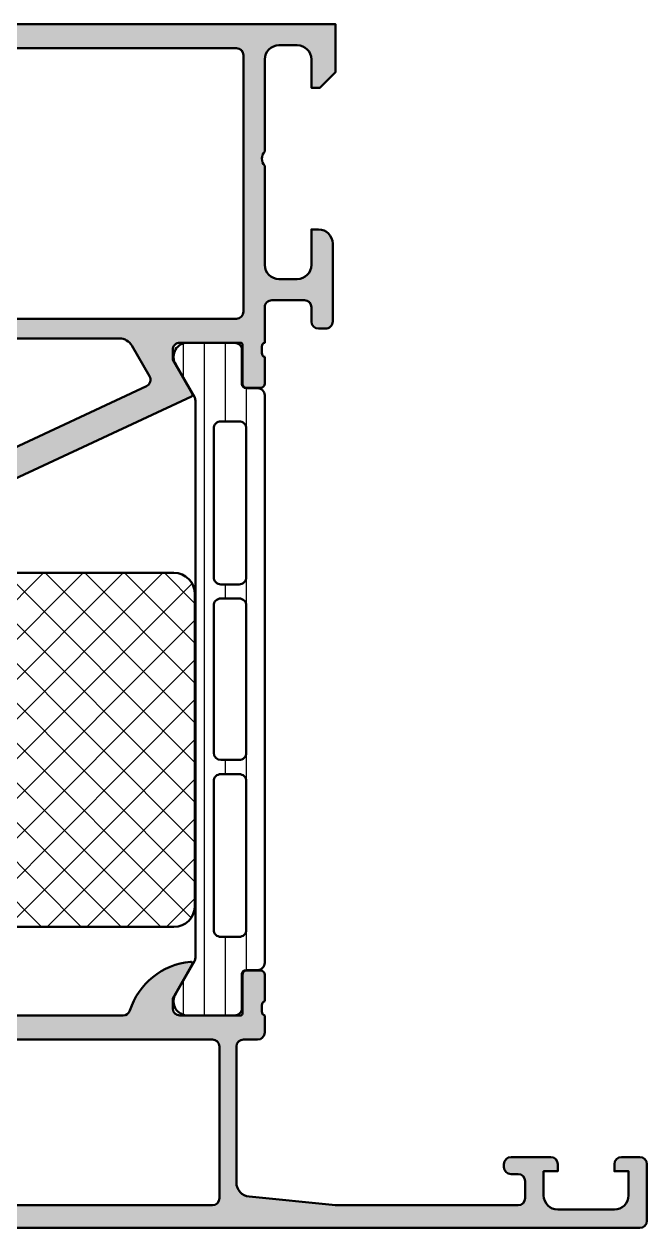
# Model space of a CAD drawing. Extents: x -30 to 58, y 0 to 85.
# Drawn here: x 14 to 58, y 0 to 85 of the extents above; entities that cross this region are included whole.
import ezdxf

# ---------------------------------------------------------------- set-up
doc = ezdxf.new("R2010")
doc.units = 0
for name, color, linetype, lineweight in [('0S-Alu contour', 7, 'Continuous', 50), ('0S-Alu hatch', 252, 'Continuous', 25), ('0S-Plastic contour', 254, 'Continuous', 50), ('0S-Plastic hatch', 253, 'Continuous', 25), ('0S-PT contour', 91, 'Continuous', 50), ('0S-PT hatch', 103, 'Continuous', 25)]:
    doc.layers.add(name, color=color, linetype=linetype, lineweight=lineweight)

# ---------------------------------------------------------------- blocks, each defined once
blk = doc.blocks.new('333190__8A8EC5C6_A1EA_4D0E_AF3F_76953D23DED9_')
at = {"layer": '0S-Alu hatch'}
h = blk.add_hatch(color=256, dxfattribs=at)
edge = h.paths.add_edge_path()
edge.add_arc((-27.49977268218879, 82.49999999999999), 1, 90, 180)
edge.add_line((-28.49977268218879, 82.49999999999999), (-28.49977268218879, 81.49999999999999))
edge.add_line((-28.49977268218879, 81.49999999999999), (-27.49977268218879, 81.49999999999999))
edge.add_line((-27.49977268218879, 81.49999999999999), (-27.49977268218879, 80.9999999999999))
edge.add_ellipse((-27.99977268218877, 80.99999999999997), major_axis=(-0.4999999999999716, 0), ratio=1, start_angle=89.99999999998369, end_angle=180, ccw=False)
edge.add_line((-27.99977268218891, 80.5), (-29.99977268218879, 80.49999999999999))
edge.add_line((-29.99977268218879, 80.49999999999999), (-29.9997726821889, 83.49999999999999))
edge.add_ellipse((-28.49977268218891, 83.49999999999997), major_axis=(-1.5, 0), ratio=1, start_angle=270, end_angle=360, ccw=False)
edge.add_line((-28.49977268218891, 84.99999999999999), (36, 85))
edge.add_line((36, 85), (36.00000000000012, 81.59999999999994))
edge.add_line((36.00000000000012, 81.59999999999994), (34.89999999999998, 80.49999999999997))
edge.add_line((34.89999999999998, 80.49999999999997), (34.30000000000007, 80.49999999999997))
edge.add_line((34.30000000000007, 80.49999999999997), (34.30000000000007, 82.49999999999999))
edge.add_arc((33.30000000000007, 82.49999999999999), 1, 0, 90)
edge.add_line((33.30000000000007, 83.49999999999997), (32.00000000000012, 83.49999999999997))
edge.add_arc((32.00000000000012, 82.49999999999999), 1, 90, 180)
edge.add_line((31.00000000000012, 82.49999999999999), (31.00000000000012, 75.99999999999997))
edge.add_arc((31.52500000000009, 75.49999999999997), 0.7249999999999835, 136.3971810272951, 223.6028189727048)
edge.add_line((31.00000000000012, 74.99999999999997), (31.00000000000012, 67.99999999999996))
edge.add_arc((32.00000000000012, 67.99999999999996), 1.000000000000003, 180, 269.9999999999935)
edge.add_line((32, 66.99999999999994), (33.30000000000018, 66.99999999999997))
edge.add_arc((33.30000000000013, 67.99999999999991), 0.999999999999943, 270.0000000000029, 360)
edge.add_line((34.30000000000008, 67.99999999999991), (34.30000000000007, 70.49999999999996))
edge.add_line((34.30000000000007, 70.49999999999996), (34.80000000000007, 70.49999999999999))
edge.add_ellipse((34.80000000000006, 69.49999999999997), major_axis=(-1.000000000000014, 0), ratio=1, start_angle=180, end_angle=269.9999999999996, ccw=False)
edge.add_line((35.80000000000008, 69.49999999999997), (35.80000000000007, 63.99999999999993))
edge.add_ellipse((35.30000000000003, 64.00000000000003), major_axis=(-0.5000000000000427, 0), ratio=1, start_angle=89.99999999999193, end_angle=180, ccw=False)
edge.add_line((35.29999999999996, 63.49999999999998), (34.79999999999995, 63.49999999999998))
edge.add_ellipse((34.80000000000001, 63.99999999999993), major_axis=(-0.4999999999999432, 0), ratio=1, start_angle=0, end_angle=89.99999999999352, ccw=False)
edge.add_line((34.30000000000007, 63.99999999999993), (34.30000000000007, 64.99999999999989))
edge.add_arc((33.80000000000006, 64.99999999999999), 0.5000000000000142, 0, 89.99999999998533)
edge.add_line((33.80000000000018, 65.5), (31.50000000000023, 65.50000000000001))
edge.add_arc((31.50000000000019, 64.99999999999991), 0.5000000000000853, 89.99999999999594, 180)
edge.add_line((31.00000000000011, 64.99999999999994), (31, 62.50000000000003))
edge.add_arc((31.0788364465431, 62.23247940800707), 0.2788950563272985, 106.419876419511, 181.1645893741326)
edge.add_line((30.79999900000018, 62.22681100000852), (30.79999899999996, 61.77321700000831))
edge.add_arc((31.07886709564312, 61.76755634053134), 0.2789255417371452, 178.837129927131, 253.5754054446787)
edge.add_line((31.00000000000012, 61.50001300000837), (31.00000000000023, 59.62000199999998))
edge.add_ellipse((30.70000000000014, 59.620002), major_axis=(-0.3000000000000824, 0), ratio=1, start_angle=90.00000000000267, end_angle=180, ccw=False)
edge.add_line((30.70000000000016, 59.32000199999992), (29.72002568095729, 59.32000199999993))
edge.add_ellipse((29.7200256809572, 59.62000199999991), major_axis=(-0.2999999999999758, 0), ratio=1, start_angle=0, end_angle=90.00000000001768, ccw=False)
edge.add_line((29.42002568095722, 59.62000199999991), (29.42002568095734, 62.37999999999981))
edge.add_arc((29.30002568095715, 62.37999999999972), 0.1200000000001893, 0, 90.00000000002036)
edge.add_line((29.30002568095711, 62.49999999999992), (25.00000000000011, 62.49999999999992))
edge.add_arc((25.0000000000001, 61.99999999999994), 0.4999999999999858, 89.99999999999837, 180)
edge.add_line((24.50000000000012, 61.99999999999994), (24.50000000000012, 61.29999999999992))
edge.add_line((24.50000000000012, 61.29999999999992), (25.87872033711131, 58.91177751240663))
edge.add_ellipse((25.76188021535174, 58.83811978464826), major_axis=(-0.138119784648387, 0), ratio=1, start_angle=114.97007633367551, end_angle=212.227933140417, ccw=False)
edge.add_line((25.82018677387658, 58.71291027964042), (12.59701948223164, 52.54684610648169))
edge.add_ellipse((12.38571035136122, 53.00000000000013), major_axis=(-0.500000000000127, 0), ratio=1, start_angle=90.00000000000159, end_angle=115.0000000000019, ccw=False)
edge.add_line((12.38571035136124, 52.5), (8.000227317810982, 52.50000000000003))
edge.add_arc((8.000227317811024, 52.00000000000055), 0.4999999999994813, 90.00000000000487, 162.2515836439304)
edge.add_ellipse((2.762004076637261, 53.67660886184828), major_axis=(-5.000000000000455, 0), ratio=1, start_angle=95.62257755079429, end_angle=162.2515836439307, ccw=False)
edge.add_ellipse((3.238347102459414, 48.83811978464827), major_axis=(-0.1381197846482587, 0), ratio=1, start_angle=-29.99999999996129, end_angle=95.62257755082169, ccw=False)
edge.add_line((3.118731860188739, 48.90717967697232), (4.500227317811209, 51.2999999999999))
edge.add_line((4.500227317811209, 51.2999999999999), (4.500227317811095, 51.99999999999995))
edge.add_arc((4.000227317811095, 52.00000000000001), 0.5, 0, 90)
edge.add_line((4.000227317811095, 52.50000000000001), (-0.2997983631462375, 52.49999999999999))
edge.add_arc((-0.2997983631462091, 52.38000000000006), 0.1199999999999193, 90.00000000001357, 180)
edge.add_line((-0.4197983631461284, 52.38000000000006), (-0.4197983631460147, 49.62000200000007))
edge.add_ellipse((-0.719798363146083, 49.62000200000016), major_axis=(-0.3000000000000683, 0), ratio=1, start_angle=89.99999999997817, end_angle=180, ccw=False)
edge.add_line((-0.7197983631461968, 49.32000200000008), (-1.699772682188836, 49.32000200000011))
edge.add_ellipse((-1.699772682188999, 49.62000200000013), major_axis=(-0.3000000000000184, 0), ratio=1, start_angle=0, end_angle=90.00000000003132, ccw=False)
edge.add_line((-1.999772682189018, 49.62000200000013), (-1.999772682188904, 51.50001300000856))
edge.add_arc((-2.078639777832101, 51.76755634053157), 0.2789255417372205, 286.4245945553567, 361.1628700728834)
edge.add_line((-1.799771682188862, 51.77321700000861), (-1.799771682188861, 52.22681100000862))
edge.add_arc((-2.078609128731891, 52.23247940800691), 0.2788950563274147, 358.8354106259203, 433.5801235805193)
edge.add_line((-1.999772682188907, 52.50000000000002), (-1.999772682188904, 57.49999999999992))
edge.add_ellipse((-1.499772682188705, 57.49999999999976), major_axis=(-0.500000000000199, 0), ratio=1, start_angle=269.99999999995765, end_angle=360, ccw=False)
edge.add_line((-1.499772682188336, 57.99999999999996), (-0.6997726821888364, 57.99999999999996))
edge.add_ellipse((-0.6997726821888933, 57.49999999999978), major_axis=(-0.5000000000001706, 0), ratio=1, start_angle=180, end_angle=269.9999999999935, ccw=False)
edge.add_line((-0.1997726821887227, 57.49999999999978), (-0.199772682188609, 55.49999999999996))
edge.add_arc((0.3002273178114407, 55.50000000000004), 0.5000000000000498, 180, 270.0000000000073)
edge.add_line((0.3002273178115044, 54.99999999999999), (1.300227317811163, 55))
edge.add_line((1.300227317811163, 55), (1.800227317811163, 54.50000000000001))
edge.add_line((1.800227317811163, 54.50000000000001), (6.300227317809913, 54.50000000000025))
edge.add_arc((6.300227317810097, 55.00000000000132), 0.5000000000010659, 269.9999999999789, 360)
edge.add_line((6.800227317811163, 55.00000000000132), (6.800227317811277, 57.29999999999965))
edge.add_arc((6.300227317811213, 57.29999999999968), 0.500000000000064, 0, 89.99999999999265)
edge.add_line((6.300227317811277, 57.79999999999974), (3.800227317810822, 57.79999999999976))
edge.add_ellipse((3.800227317810943, 58.29999999999987), major_axis=(-0.5000000000001208, 0), ratio=1, start_angle=0, end_angle=89.99999999998619, ccw=False)
edge.add_line((3.300227317810822, 58.29999999999987), (3.300227317810822, 58.77766912531519))
edge.add_ellipse((3.800227317812705, 58.77766912531456), major_axis=(-0.500000000001883, 0), ratio=1, start_angle=314.99999999993315, end_angle=360, ccw=False)
edge.add_line((3.446673927218512, 59.13122251590957), (3.800227317811277, 59.49999999999977))
edge.add_line((3.800227317811277, 59.49999999999977), (4.300227317810822, 59.49999999999985))
edge.add_line((4.300227317810822, 59.49999999999985), (4.300227317810822, 58.79999999999973))
edge.add_line((4.300227317810822, 58.79999999999973), (6.300227317811391, 58.79999999999971))
edge.add_arc((6.300227317811327, 59.29999999999955), 0.4999999999998366, 270.0000000000073, 360)
edge.add_line((6.800227317811163, 59.29999999999955), (6.800227317811163, 74.69999999999958))
edge.add_arc((6.300227317811256, 74.69999999999976), 0.4999999999999077, 0, 89.99999999998452)
edge.add_line((6.300227317811391, 75.19999999999968), (4.300227317810822, 75.19999999999963))
edge.add_line((4.300227317810822, 75.19999999999963), (4.300227317810822, 74.4999999999995))
edge.add_line((4.300227317810822, 74.4999999999995), (3.800227317811277, 74.49999999999956))
edge.add_line((3.800227317811277, 74.49999999999956), (3.446673927218739, 74.8687774840897))
edge.add_ellipse((3.800227317813494, 75.22233087468527), major_axis=(-0.5000000000026669, 0), ratio=1, start_angle=0, end_angle=45.00000000006571, ccw=False)
edge.add_line((3.300227317810827, 75.22233087468527), (3.300227317810822, 75.69999999999995))
edge.add_ellipse((3.80022731781073, 75.69999999999978), major_axis=(-0.4999999999999077, 0), ratio=1, start_angle=270.00000000000244, end_angle=360, ccw=False)
edge.add_line((3.800227317810708, 76.1999999999997), (6.300227317811277, 76.1999999999998))
edge.add_arc((6.300227317811263, 76.69999999999982), 0.5000000000000142, 270.0000000000017, 360)
edge.add_line((6.800227317811277, 76.69999999999982), (6.800227317811277, 81.49999999999991))
edge.add_arc((5.300227317811241, 81.5), 1.500000000000035, 0, 89.99999999999864)
edge.add_line((5.300227317811277, 83.00000000000001), (1.800227317811391, 83.00000000000001))
edge.add_arc((1.800227317811327, 82.49999999999999), 0.5000000000000427, 89.9999999999927, 180)
edge.add_line((1.300227317811284, 82.49999999999999), (1.300227317811277, 79.50000000000011))
edge.add_ellipse((0.8002273178111707, 79.50000000000011), major_axis=(-0.5000000000001066, 0), ratio=1, start_angle=90.00000000001222, end_angle=180, ccw=False)
edge.add_line((0.8002273178112773, 79), (0.3002273178112773, 78.99999999999999))
edge.add_arc((0.3002273178112702, 78.5), 0.4999999999999858, 89.9999999999992, 180)
edge.add_line((-0.1997726821887156, 78.5), (-0.1997726821887227, 76.49999999999952))
edge.add_ellipse((-0.6997726821884811, 76.49999999999977), major_axis=(-0.4999999999997585, 0), ratio=1, start_angle=89.99999999997232, end_angle=180, ccw=False)
edge.add_line((-0.6997726821887227, 76.00000000000001), (-1.499772682188904, 75.99999999999999))
edge.add_ellipse((-1.499772682188876, 76.4999999999999), major_axis=(-0.4999999999999148, 0), ratio=1, start_angle=0, end_angle=89.9999999999967, ccw=False)
edge.add_line((-1.99977268218879, 76.4999999999999), (-1.999772682188563, 80.99999999999989))
edge.add_ellipse((-1.499772682188655, 81.00000000000009), major_axis=(-0.4999999999999077, 0), ratio=1, start_angle=270.00000000000244, end_angle=360, ccw=False)
edge.add_line((-1.499772682188677, 81.5), (-1.199772682188722, 81.49999999999994))
edge.add_arc((-1.199772682188594, 81.99999999999982), 0.4999999999998721, 269.9999999999853, 360)
edge.add_line((-0.6997726821887227, 81.99999999999982), (-0.6997726821887227, 82.49999999999946))
edge.add_arc((-1.199772682189028, 82.49999999999966), 0.5000000000003056, 0, 89.99999999997802)
edge.add_line((-1.199772682188836, 82.99999999999997), (-20.49977268218925, 82.99999999999959))
edge.add_arc((-20.49977268218926, 82.50000000000007), 0.4999999999995311, 89.99999999999837, 180)
edge.add_line((-20.99977268218879, 82.50000000000007), (-20.99977268218879, 81.99999999999993))
edge.add_arc((-20.49977268218882, 81.99999999999994), 0.4999999999999716, 180, 270.0000000000033)
edge.add_line((-20.49977268218879, 81.49999999999999), (-20.19977268218884, 81.49999999999996))
edge.add_ellipse((-20.19977268218884, 81), major_axis=(-0.4999999999999716, 0), ratio=1, start_angle=90, end_angle=270, ccw=False)
edge.add_line((-20.19977268218884, 80.50000000000001), (-22.99977268218879, 80.49999999999997))
edge.add_ellipse((-22.99977268218879, 80.99999999999997), major_axis=(-0.5, 0), ratio=1, start_angle=0, end_angle=90, ccw=False)
edge.add_line((-23.49977268218879, 80.99999999999997), (-23.49977268218879, 81.49999999999999))
edge.add_line((-23.49977268218879, 81.49999999999999), (-22.49977268218879, 81.49999999999999))
edge.add_line((-22.49977268218879, 81.49999999999999), (-22.49977268218879, 82.49999999999999))
edge.add_arc((-23.49977268218879, 82.49999999999999), 1, 0, 90)
edge.add_line((-23.49977268218879, 83.49999999999997), (-27.49977268218879, 83.49999999999997))
edge = h.paths.add_edge_path()
edge.add_arc((8.900227317811542, 82.79999999999998), 0.5000000000000142, 90.0000000000016, 180)
edge.add_line((8.400227317811527, 82.79999999999998), (8.400227317811527, 64.69999999999997))
edge.add_arc((8.900227317811527, 64.69999999999997), 0.5, 180, 270)
edge.add_line((8.900227317811527, 64.19999999999997), (29.00000000000011, 64.19999999999996))
edge.add_arc((29.00000000000006, 64.6999999999999), 0.4999999999999432, 270.0000000000065, 360)
edge.add_line((29.5, 64.6999999999999), (29.5, 82.79999999999995))
edge.add_arc((29.00000000000004, 82.80000000000003), 0.4999999999999574, 0, 89.99999999999186)
edge.add_line((29.00000000000011, 83.29999999999998), (8.900227317811527, 83.3))
edge = h.paths.add_edge_path()
edge.add_arc((8.900227317811549, 62.29999999999996), 0.5000000000000214, 90.00000000000244, 180)
edge.add_line((8.400227317811527, 62.29999999999996), (8.400227317811641, 55.99999999999996))
edge.add_arc((9.900227317811542, 55.99999999999988), 1.4999999999999, 180, 269.9999999999994)
edge.add_line((9.900227317811527, 54.49999999999999), (11.94232118878631, 54.49999999999999))
edge.add_arc((11.94232118878638, 55.00000000000035), 0.5000000000003695, 269.9999999999919, 294.9999999999927)
edge.add_line((12.15363031965683, 54.54684610648167), (22.63896473584907, 59.43623784306843))
edge.add_arc((22.42765560497874, 59.88939173658671), 0.499999999999962, 294.9999999999999, 389.9978307071229)
edge.add_line((22.86067777188635, 60.13937534198234), (21.61336854286833, 62.29996721079129))
edge.add_arc((20.747324209053, 61.79999999999981), 1.000000000000117, 29.99783070713096, 90.00000000000813)
edge.add_line((20.74732420905286, 62.79999999999994), (8.900227317811527, 62.79999999999998))
at = {"layer": '0S-Alu contour', "color": 7}
for points in [[(-28.49977268218891, 84.99999999999999), (36, 85), (36.00000000000012, 81.59999999999994), (34.89999999999998, 80.49999999999997), (34.30000000000007, 80.49999999999997), (34.30000000000007, 82.49999999999999)], [(-27.99977268218891, 80.5), (-29.99977268218879, 80.49999999999999), (-29.9997726821889, 83.49999999999999)], [(-23.49977268218879, 83.49999999999997), (-27.49977268218879, 83.49999999999997)], [(33.30000000000007, 83.49999999999997), (32.00000000000012, 83.49999999999997)], [(-28.49977268218879, 82.49999999999999), (-28.49977268218879, 81.49999999999999), (-27.49977268218879, 81.49999999999999), (-27.49977268218879, 80.9999999999999)], [(-23.49977268218879, 80.99999999999997), (-23.49977268218879, 81.49999999999999), (-22.49977268218879, 81.49999999999999), (-22.49977268218879, 82.49999999999999)], [(-20.99977268218879, 82.50000000000007), (-20.99977268218879, 81.99999999999993)], [(-1.199772682188836, 82.99999999999997), (-20.49977268218925, 82.99999999999959)], [(-0.6997726821887227, 81.99999999999982), (-0.6997726821887227, 82.49999999999946)], [(1.300227317811284, 82.49999999999999), (1.300227317811277, 79.50000000000011)], [(5.300227317811277, 83.00000000000001), (1.800227317811391, 83.00000000000001)], [(8.400227317811527, 82.79999999999998), (8.400227317811527, 64.69999999999997)], [(29.00000000000011, 83.29999999999998), (8.900227317811527, 83.3)], [(29.5, 64.6999999999999), (29.5, 82.79999999999995)], [(31.00000000000012, 82.49999999999999), (31.00000000000012, 75.99999999999997)], [(-20.49977268218879, 81.49999999999999), (-20.19977268218884, 81.49999999999996)], [(-1.99977268218879, 76.4999999999999), (-1.999772682188563, 80.99999999999989)], [(-1.499772682188677, 81.5), (-1.199772682188722, 81.49999999999994)], [(6.800227317811277, 76.69999999999982), (6.800227317811277, 81.49999999999991)], [(-20.19977268218884, 80.50000000000001), (-22.99977268218879, 80.49999999999997)], [(-0.1997726821887156, 78.5), (-0.1997726821887227, 76.49999999999952)], [(0.8002273178112773, 79), (0.3002273178112773, 78.99999999999999)], [(-0.6997726821887227, 76.00000000000001), (-1.499772682188904, 75.99999999999999)], [(3.300227317810827, 75.22233087468527), (3.300227317810822, 75.69999999999995)], [(3.800227317810708, 76.1999999999997), (6.300227317811277, 76.1999999999998)], [(6.300227317811391, 75.19999999999968), (4.300227317810822, 75.19999999999963), (4.300227317810822, 74.4999999999995), (3.800227317811277, 74.49999999999956), (3.446673927218739, 74.8687774840897)], [(31.00000000000012, 74.99999999999997), (31.00000000000012, 67.99999999999996)], [(6.800227317811163, 59.29999999999955), (6.800227317811163, 74.69999999999958)], [(34.30000000000008, 67.99999999999991), (34.30000000000007, 70.49999999999996), (34.80000000000007, 70.49999999999999)], [(35.80000000000008, 69.49999999999997), (35.80000000000007, 63.99999999999993)], [(32, 66.99999999999994), (33.30000000000018, 66.99999999999997)], [(33.80000000000018, 65.5), (31.50000000000023, 65.50000000000001)], [(31.00000000000011, 64.99999999999994), (31, 62.50000000000003)], [(34.30000000000007, 63.99999999999993), (34.30000000000007, 64.99999999999989)], [(8.900227317811527, 64.19999999999997), (29.00000000000011, 64.19999999999996)], [(35.29999999999996, 63.49999999999998), (34.79999999999995, 63.49999999999998)], [(8.400227317811527, 62.29999999999996), (8.400227317811641, 55.99999999999996)], [(20.74732420905286, 62.79999999999994), (8.900227317811527, 62.79999999999998)], [(22.86067777188635, 60.13937534198234), (21.61336854286833, 62.29996721079129)], [(29.30002568095711, 62.49999999999992), (25.00000000000011, 62.49999999999992)], [(29.42002568095722, 59.62000199999991), (29.42002568095734, 62.37999999999981)], [(30.79999900000018, 62.22681100000852), (30.79999899999996, 61.77321700000831)], [(24.50000000000012, 61.99999999999994), (24.50000000000012, 61.29999999999992), (25.87872033711131, 58.91177751240663)], [(31.00000000000012, 61.50001300000837), (31.00000000000023, 59.62000199999998)], [(3.300227317810822, 58.29999999999987), (3.300227317810822, 58.77766912531519)], [(3.446673927218512, 59.13122251590957), (3.800227317811277, 59.49999999999977), (4.300227317810822, 59.49999999999985), (4.300227317810822, 58.79999999999973), (6.300227317811391, 58.79999999999971)], [(12.15363031965683, 54.54684610648167), (22.63896473584907, 59.43623784306843)], [(25.82018677387658, 58.71291027964042), (12.59701948223164, 52.54684610648169)], [(30.70000000000016, 59.32000199999992), (29.72002568095729, 59.32000199999993)], [(-1.499772682188336, 57.99999999999996), (-0.6997726821888364, 57.99999999999996)], [(-1.999772682188907, 52.50000000000002), (-1.999772682188904, 57.49999999999992)], [(-0.1997726821887227, 57.49999999999978), (-0.199772682188609, 55.49999999999996)], [(6.300227317811277, 57.79999999999974), (3.800227317810822, 57.79999999999976)], [(6.800227317811163, 55.00000000000132), (6.800227317811277, 57.29999999999965)], [(0.3002273178115044, 54.99999999999999), (1.300227317811163, 55), (1.800227317811163, 54.50000000000001), (6.300227317809913, 54.50000000000025)], [(9.900227317811527, 54.49999999999999), (11.94232118878631, 54.49999999999999)], [(-1.799771682188862, 51.77321700000861), (-1.799771682188861, 52.22681100000862)], [(-0.4197983631461284, 52.38000000000006), (-0.4197983631460147, 49.62000200000007)], [(4.000227317811095, 52.50000000000001), (-0.2997983631462375, 52.49999999999999)], [(3.118731860188739, 48.90717967697232), (4.500227317811209, 51.2999999999999), (4.500227317811095, 51.99999999999995)], [(12.38571035136124, 52.5), (8.000227317810982, 52.50000000000003)], [(-1.999772682189018, 49.62000200000013), (-1.999772682188904, 51.50001300000856)], [(-0.7197983631461968, 49.32000200000008), (-1.699772682188836, 49.32000200000011)]]:
    blk.add_lwpolyline(points, dxfattribs=at)
at = {"layer": '0S-Alu contour', "color": 7, "extrusion": (0, 0, -1)}
for centre, radius, start, end in [((28.49977268218891, 83.49999999999997), 1.5, 0, 90), ((27.99977268218877, 80.99999999999997), 0.4999999999999716, 180, 270.0000000000163), ((22.99977268218879, 80.99999999999997), 0.5, 270, 0), ((20.19977268218884, 81), 0.4999999999999716, 90, 270), ((1.499772682188655, 81.00000000000009), 0.4999999999999077, 0, 89.99999999999756), ((-0.8002273178111707, 79.50000000000011), 0.5000000000001066, 180, 269.9999999999878), ((1.499772682188876, 76.4999999999999), 0.4999999999999148, 270.0000000000033, 0), ((0.6997726821884811, 76.49999999999977), 0.4999999999997585, 180, 270.0000000000277), ((-3.80022731781073, 75.69999999999978), 0.4999999999999077, 0, 89.99999999999756), ((-3.800227317813494, 75.22233087468527), 0.5000000000026669, 314.9999999999343, 0), ((-34.80000000000006, 69.49999999999997), 1.000000000000014, 90.0000000000004, 180), ((-34.80000000000001, 63.99999999999993), 0.4999999999999432, 270.0000000000065, 0), ((-35.30000000000003, 64.00000000000003), 0.5000000000000427, 180, 270.0000000000081), ((-29.7200256809572, 59.62000199999991), 0.2999999999999758, 269.9999999999823, 0), ((-30.70000000000014, 59.620002), 0.3000000000000824, 180, 269.9999999999973), ((-3.800227317812705, 58.77766912531456), 0.500000000001883, 0, 45.00000000006682), ((-25.76188021535174, 58.83811978464826), 0.138119784648387, 147.772066859583, 245.0299236663245), ((1.499772682188705, 57.49999999999976), 0.500000000000199, 0, 90.00000000004233), ((0.6997726821888933, 57.49999999999978), 0.5000000000001706, 90.00000000000651, 180), ((-3.800227317810943, 58.29999999999987), 0.5000000000001208, 270.0000000000138, 0), ((-2.762004076637261, 53.67660886184828), 5.000000000000455, 197.7484163560695, 264.3774224492057), ((-12.38571035136122, 53.00000000000013), 0.500000000000127, 244.9999999999981, 269.9999999999984), ((1.699772682188999, 49.62000200000013), 0.3000000000000185, 269.9999999999687, 0), ((0.719798363146083, 49.62000200000016), 0.3000000000000683, 180, 270.0000000000218), ((-3.238347102459414, 48.83811978464827), 0.1381197846482587, 264.3774224491783, 29.99999999996131)]:
    blk.add_arc(centre, radius, start, end, dxfattribs=at)
at = {"layer": '0S-Alu contour', "color": 7}
for centre, radius, start, end in [((-27.49977268218879, 82.49999999999999), 1, 90, 180), ((-23.49977268218879, 82.49999999999999), 1, 0, 90), ((32.00000000000012, 82.49999999999999), 1, 90, 180), ((33.30000000000007, 82.49999999999999), 1, 0, 90), ((-20.49977268218926, 82.50000000000007), 0.4999999999995311, 89.99999999999837, 180), ((-1.199772682189028, 82.49999999999966), 0.5000000000003056, 0, 89.99999999997802), ((1.800227317811327, 82.49999999999999), 0.5000000000000427, 89.9999999999927, 180), ((5.300227317811241, 81.5), 1.500000000000035, 0, 89.99999999999864), ((8.900227317811542, 82.79999999999998), 0.5000000000000142, 90.0000000000016, 180), ((29.00000000000004, 82.80000000000003), 0.4999999999999574, 0, 89.99999999999186), ((-20.49977268218882, 81.99999999999994), 0.4999999999999716, 180, 270.0000000000033), ((-1.199772682188594, 81.99999999999982), 0.4999999999998721, 269.9999999999853, 0), ((0.3002273178112702, 78.5), 0.4999999999999858, 89.9999999999992, 180), ((6.300227317811263, 76.69999999999982), 0.5000000000000142, 270.0000000000017, 0), ((31.52500000000009, 75.49999999999997), 0.7249999999999835, 136.3971810272951, 223.6028189727048), ((6.300227317811256, 74.69999999999976), 0.4999999999999077, 0, 89.99999999998452), ((32.00000000000012, 67.99999999999996), 1.000000000000003, 180, 269.9999999999935), ((33.30000000000013, 67.99999999999991), 0.999999999999943, 270.0000000000029, 0), ((31.50000000000019, 64.99999999999991), 0.5000000000000853, 89.99999999999594, 180), ((33.80000000000006, 64.99999999999999), 0.5000000000000142, 0, 89.99999999998533), ((8.900227317811527, 64.69999999999997), 0.5, 180, 270), ((29.00000000000006, 64.6999999999999), 0.4999999999999432, 270.0000000000065, 0), ((8.900227317811549, 62.29999999999996), 0.5000000000000214, 90.00000000000244, 180), ((20.747324209053, 61.79999999999981), 1.000000000000117, 29.99783070713096, 90.00000000000813), ((25.0000000000001, 61.99999999999994), 0.4999999999999858, 89.99999999999837, 180), ((29.30002568095715, 62.37999999999972), 0.1200000000001893, 0, 90.00000000002036), ((31.0788364465431, 62.23247940800707), 0.2788950563272985, 106.419876419511, 181.1645893741326), ((31.07886709564312, 61.76755634053134), 0.2789255417371452, 178.837129927131, 253.5754054446787), ((22.42765560497874, 59.88939173658671), 0.499999999999962, 294.9999999999999, 29.99783070712289), ((6.300227317811327, 59.29999999999955), 0.4999999999998366, 270.0000000000073, 0), ((6.300227317811213, 57.29999999999968), 0.500000000000064, 0, 89.99999999999265), ((0.3002273178114407, 55.50000000000004), 0.5000000000000498, 180, 270.0000000000073), ((9.900227317811542, 55.99999999999988), 1.4999999999999, 180, 269.9999999999994), ((6.300227317810097, 55.00000000000132), 0.5000000000010659, 269.9999999999789, 0), ((11.94232118878638, 55.00000000000035), 0.5000000000003695, 269.9999999999919, 294.9999999999927), ((-2.078609128731891, 52.23247940800691), 0.2788950563274147, 358.8354106259203, 73.58012358051928), ((-0.2997983631462091, 52.38000000000006), 0.1199999999999193, 90.00000000001357, 180), ((4.000227317811095, 52.00000000000001), 0.5, 0, 90), ((8.000227317811024, 52.00000000000055), 0.4999999999994813, 90.00000000000487, 162.2515836439304), ((-2.078639777832101, 51.76755634053157), 0.2789255417372205, 286.4245945553567, 1.162870072883403)]:
    blk.add_arc(centre, radius, start, end, dxfattribs=at)
blk = doc.blocks.new('284041__D042C8F1_EE52_40A9_8D64_E89012D2FC7B___8E008DA7_8D39_405C_8315_6B462DFC99A7_')
at = {"layer": '0S-Plastic hatch'}
h = blk.add_hatch(dxfattribs=at)
h.set_pattern_fill('ANSI31', color=256, scale=0.4680000000000001, angle=45, style=0)
h.set_pattern_definition([(90, (0, 0), (-1.4859, 0), [])])
edge = h.paths.add_edge_path()
edge.add_line((31.00111268929476, 58.78986397733505), (31.00000000000001, 18.70985959201424))
edge.add_ellipse((30.50000267914015, 18.70987502339854), major_axis=(-0.4999973210979872, 0), ratio=1, start_angle=89.99761772008918, end_angle=179.998231684107, ccw=False)
edge.add_line((30.49998188993747, 18.20987770273275), (29.68965055712256, 18.20990632915094))
edge.add_arc((29.68963969088825, 17.90990632934773), 0.3000000000000112, 89.99792470211591, 179.9979247021014)
edge.add_line((29.38963969108503, 17.90991719558211), (29.38988471166586, 15.50991880219658))
edge.add_ellipse((28.88988873445962, 15.50993427281633), major_axis=(-0.4999959774455781, 0), ratio=1, start_angle=89.9976222209279, end_angle=179.9982271832753, ccw=False)
edge.add_line((28.88986798458972, 15.00993829580132), (25.41332648878388, 15.0100649432654))
edge.add_ellipse((25.55567298966565, 15.9998778627361), major_axis=(-0.9999960709244742, 0), ratio=1, start_angle=-32.729091397726904, end_angle=81.81631665021467, ccw=False)
edge.add_line((24.71443992344541, 16.54054325848663), (26.03299235290181, 18.824152347736))
edge.add_arc((25.59998869163408, 19.07416800593536), 0.5000000000161128, 329.997928103176, 359.9978647966021)
edge.add_line((26.099988691303, 19.07414937277061), (26.10107500373369, 58.42592916200747))
edge.add_arc((25.60107500398322, 58.42594674961571), 0.5000000000597956, 359.9979846087599, 389.9979212993842)
edge.add_line((26.03409677568472, 58.67593103970668), (24.71570977789662, 60.95963564096114))
edge.add_ellipse((25.5569820085554, 61.50024009505564), major_axis=(-0.9999960709244776, 0), ratio=1, start_angle=-81.82046724598769, end_angle=32.72494080195452, ccw=False)
edge.add_line((25.41470721164119, 62.49006332373205), (28.89124870744704, 62.48993667626796))
edge.add_ellipse((28.89123323682724, 61.98994069906172), major_axis=(-0.4999959774455817, 0), ratio=1, start_angle=179.9976222209286, end_angle=269.99822718329517, ccw=False)
edge.add_line((29.39122921384226, 61.98991994919182), (29.39081033362949, 59.58992157985334))
edge.add_arc((29.69081033343277, 59.58991071361905), 0.3000000000000787, 179.9979247021014, 269.9979247020989)
edge.add_line((29.69079946719838, 59.28991071381577), (30.50113080001328, 59.28988208739761))
edge.add_ellipse((30.501115368629, 58.78988476653777), major_axis=(-0.4999973210979694, 0), ratio=1, start_angle=179.9976177199983, end_angle=269.99823168414196, ccw=False)
edge = h.paths.add_edge_path()
edge.add_line((29.70053794614308, 45.94110931909855), (29.70053794614308, 56.44862950800874))
edge.add_arc((29.20055320493217, 56.44862950801395), 0.4999847412109056, 0, 90.00000000000365)
edge.add_line((29.20055320493214, 56.94861424922486), (27.90054252377979, 56.94861424922486))
edge.add_arc((27.90054252377978, 56.44859899043582), 0.5000152587890412, 89.99999999999756, 180)
edge.add_line((27.40052726499073, 56.44859899043582), (27.40052726499075, 45.94110931910608))
edge.add_arc((27.90052362563407, 45.94110567974702), 0.4999963606565677, 179.9995829571354, 270.0004170425903)
edge.add_line((27.90052726499073, 45.4411093191037), (29.20052137125865, 45.44110931910372))
edge.add_arc((29.20053794405546, 45.94110932091668), 0.5000000020876145, 269.9981008973838, 360)
edge = h.paths.add_edge_path()
edge.add_line((29.7005379461431, 33.54110321558281), (29.70053794614308, 43.9411093190985))
edge.add_arc((29.20053794614309, 43.94110931910371), 0.4999999999999929, 0, 90.00000000000081)
edge.add_line((29.20053794614308, 44.4411093191037), (27.90052726499072, 44.44110931910369))
edge.add_arc((27.90052726499072, 43.94110931910371), 0.4999999999999787, 89.9999999999992, 180)
edge.add_line((27.40052726499074, 43.94110931910371), (27.40052726499072, 33.54110321558802))
edge.add_arc((27.90052726499072, 33.54110321558802), 0.5, 180, 269.9999999988116)
edge.add_line((27.90052726498035, 33.04110321558802), (29.20053794613268, 33.04110321558801))
edge.add_arc((29.20053794614312, 33.54110321558799), 0.4999999999999787, 269.9999999988035, 360)
edge = h.paths.add_edge_path()
edge.add_line((29.70053794615347, 21.051109319797), (29.70053794615347, 31.54110321628126))
edge.add_arc((29.20053794399617, 31.54110321440381), 0.5000000021573037, 0, 90.00189908949602)
edge.add_line((29.20052137131385, 32.04110321628646), (27.90052726500111, 32.04110321628648))
edge.add_arc((27.9005236256444, 31.54110685564321), 0.4999963606565215, 89.99958295740531, 180.0004170428646)
edge.add_line((27.40052726500112, 31.54110321628414), (27.40052726500112, 21.05110931980459))
edge.add_arc((27.90052362564449, 21.05110568044553), 0.499996360656621, 179.9995829571354, 270.0004170425858)
edge.add_line((27.90052726500113, 20.55110931980215), (29.20052137126903, 20.55110931980216))
edge.add_arc((29.20053794406584, 21.05110932161513), 0.5000000020876287, 269.9981008973833, 360)
at = {"layer": '0S-Alu contour', "color": 7}
for points in [[(27.40052726499073, 56.44859899043582), (27.40052726499075, 45.94110931910608)], [(29.20055320493214, 56.94861424922486), (27.90054252377979, 56.94861424922486)], [(29.70053794614308, 45.94110931909855), (29.70053794614308, 56.44862950800874)], [(27.90052726499073, 45.4411093191037), (29.20052137125865, 45.44110931910372)], [(29.20053794614308, 44.4411093191037), (27.90052726499072, 44.44110931910369)], [(27.40052726499074, 43.94110931910371), (27.40052726499072, 33.54110321558802)], [(29.7005379461431, 33.54110321558281), (29.70053794614308, 43.9411093190985)], [(27.90052726498035, 33.04110321558802), (29.20053794613268, 33.04110321558801)], [(27.40052726500112, 31.54110321628414), (27.40052726500112, 21.05110931980459)], [(29.20052137131385, 32.04110321628646), (27.90052726500111, 32.04110321628648)], [(29.70053794615347, 21.051109319797), (29.70053794615347, 31.54110321628126)], [(27.90052726500113, 20.55110931980215), (29.20052137126903, 20.55110931980216)]]:
    blk.add_lwpolyline(points, dxfattribs=at)
for centre, radius, start, end in [((27.90054252377978, 56.44859899043582), 0.5000152587890412, 89.99999999999756, 180), ((29.20055320493217, 56.44862950801395), 0.4999847412109056, 0, 90.00000000000365), ((27.90052362563407, 45.94110567974702), 0.4999963606565677, 179.9995829571354, 270.0004170425903), ((29.20053794405546, 45.94110932091668), 0.5000000020876145, 269.9981008973838, 0), ((27.90052726499072, 43.94110931910371), 0.4999999999999787, 89.9999999999992, 180), ((29.20053794614309, 43.94110931910371), 0.4999999999999929, 0, 90.00000000000081), ((27.90052726499072, 33.54110321558802), 0.5, 180, 269.9999999988116), ((29.20053794614312, 33.54110321558799), 0.4999999999999787, 269.9999999988035, 0), ((27.9005236256444, 31.54110685564321), 0.4999963606565215, 89.99958295740531, 180.0004170428646), ((29.20053794399617, 31.54110321440381), 0.5000000021573037, 0, 90.00189908949602), ((27.90052362564449, 21.05110568044553), 0.499996360656621, 179.9995829571354, 270.0004170425858), ((29.20053794406584, 21.05110932161513), 0.5000000020876287, 269.9981008973833, 0)]:
    blk.add_arc(centre, radius, start, end, dxfattribs=at)
at = {"layer": '0S-Plastic contour', "color": 7}
for points in [[(25.41470721164119, 62.49006332373205), (28.89124870744704, 62.48993667626796)], [(29.39122921384226, 61.98991994919182), (29.39081033362949, 59.58992157985334)], [(26.03409677568472, 58.67593103970668), (24.71570977789662, 60.95963564096114)], [(29.69079946719838, 59.28991071381577), (30.50113080001328, 59.28988208739761)], [(31.00111268929476, 58.78986397733505), (31.00000000000001, 18.70985959201424)], [(26.099988691303, 19.07414937277061), (26.10107500373369, 58.42592916200747)], [(24.71443992344541, 16.54054325848663), (26.03299235290181, 18.824152347736)], [(29.38963969108503, 17.90991719558211), (29.38988471166586, 15.50991880219658)], [(30.49998188993747, 18.20987770273275), (29.68965055712256, 18.20990632915094)], [(28.88986798458972, 15.00993829580132), (25.41332648878388, 15.0100649432654)]]:
    blk.add_lwpolyline(points, dxfattribs=at)
at = {"layer": '0S-Plastic contour', "color": 7, "extrusion": (0, 0, -1)}
for centre, radius, start, end in [((-25.5569820085554, 61.50024009505564), 0.9999960709244776, 327.2750591980455, 81.8204672459877), ((-28.89123323682724, 61.98994069906172), 0.4999959774455817, 90.00177281670481, 180.0023777790715), ((-30.501115368629, 58.78988476653777), 0.4999973210979694, 90.00176831585804, 180.0023822800018), ((-30.50000267914015, 18.70987502339854), 0.4999973210979872, 180.001768315893, 270.0023822799108), ((-25.55567298966565, 15.9998778627361), 0.9999960709244742, 278.1836833497854, 32.72909139772694), ((-28.88988873445962, 15.50993427281633), 0.4999959774455781, 180.0017728167248, 270.0023777790721)]:
    blk.add_arc(centre, radius, start, end, dxfattribs=at)
at = {"layer": '0S-Plastic contour', "color": 7}
for centre, radius, start, end in [((29.69081033343277, 59.58991071361905), 0.3000000000000787, 179.9979247021014, 269.9979247020989), ((25.60107500398322, 58.42594674961571), 0.5000000000597956, 359.9979846087599, 29.99792129938418), ((25.59998869163408, 19.07416800593536), 0.5000000000161128, 329.997928103176, 359.9978647966021), ((29.68963969088825, 17.90990632934773), 0.3000000000000112, 89.99792470211591, 179.9979247021014)]:
    blk.add_arc(centre, radius, start, end, dxfattribs=at)
blk = doc.blocks.new('382560__16DA40B6_C02B_4F1F_B735_C550CC6A5E9E_')
at = {"layer": '0S-PT hatch'}
h = blk.add_hatch(dxfattribs=at)
h.set_pattern_fill('ANSI37', color=256, scale=0.625, angle=90, style=0)
h.set_pattern_definition([(135, (0, 0), (-1.403165018917055, -1.403165018917055), []), (225, (0, 0), (1.403165018917055, -1.403165018917055), [])])
edge = h.paths.add_edge_path()
edge.add_arc((3.674417762096993, 44.74997992616159), 1.500001561326231, 90.00005963819488, 179.9999403579371)
edge.add_line((2.174416200771574, 44.74998148758877), (2.174416200771567, 22.749981487487))
edge.add_arc((3.674416718169915, 22.74998200488535), 1.500000517398437, 180.0000197662889, 269.999980236827)
edge.add_line((3.674416200771076, 21.249981487487), (24.57444862569784, 21.24998148748701))
edge.add_arc((24.5744459504635, 22.74998416272135), 1.500002675236727, 270.0001021862424, 359.999897814315)
edge.add_line((26.07444862569784, 22.7499814875016), (26.07444862569784, 44.749981487487))
edge.add_arc((24.57444490625569, 44.74997776804485), 1.500003719446763, 0.0001420731681082, 89.9998579281272)
edge.add_line((24.57444862569784, 46.24998148748701), (3.674416200771077, 46.24998148748701))
at = {"layer": '0S-PT contour', "color": 7}
for points in [[(24.57444862569784, 46.24998148748701), (3.674416200771077, 46.24998148748701)], [(2.174416200771574, 44.74998148758877), (2.174416200771567, 22.749981487487)], [(26.07444862569784, 22.7499814875016), (26.07444862569784, 44.749981487487)], [(3.674416200771076, 21.249981487487), (24.57444862569784, 21.24998148748701)]]:
    blk.add_lwpolyline(points, dxfattribs=at)
for centre, radius, start, end in [((3.674417762096993, 44.74997992616159), 1.500001561326231, 90.00005963819488, 179.9999403579371), ((24.57444490625569, 44.74997776804485), 1.500003719446763, 0.0001420731681082, 89.9998579281272), ((3.674416718169915, 22.74998200488535), 1.500000517398437, 180.0000197662889, 269.999980236827), ((24.5744459504635, 22.74998416272135), 1.500002675236727, 270.0001021862424, 359.999897814315)]:
    blk.add_arc(centre, radius, start, end, dxfattribs=at)
blk = doc.blocks.new('345340__D4A29CA3_F93B_4757_AB29_31D7EB97CE49_')
at = {"layer": '0S-Alu hatch'}
h = blk.add_hatch(color=256, dxfattribs=at)
edge = h.paths.add_edge_path()
edge.add_line((-2.799680908210589, 6.40002067184832), (-2.799680908210568, 5.999996257785826))
edge.add_arc((-2.299566189739373, 6.000110976257019), 0.5001147316285041, 180.0131427528032, 269.9868572471977)
edge.add_line((-2.299680908210589, 5.499996257785824), (8.00027636718005, 5.499996257785824))
edge.add_ellipse((8.000276199942048, 4.999996090547825), major_axis=(-0.5000001672380266, 0), ratio=1, start_angle=180.0000191671709, end_angle=269.99998083594335, ccw=False)
edge.add_line((8.50027636718005, 4.999996257813001), (8.500276367180042, 1.4999999532738))
edge.add_line((8.500276367180042, 1.4999999532738), (7.500276367180042, 1.4999999532738))
edge.add_arc((7.500391085671957, 0.999885234768207), 0.5001147316629067, 90.0131427551726, 179.9868504146385)
edge.add_line((7.000276367180043, 1.000000012878439), (7.000276367180042, 0.5000000128784449))
edge.add_arc((7.500391118378033, 0.50011473346203), 0.5001147643557832, 180.0131429938963, 269.9798609896767)
edge.add_line((7.500215332023778, -1e-15), (57.5, 1e-16))
edge.add_arc((57.5, 0.5000000000000002), 0.5000000000000001, 270, 360)
edge.add_line((58, 0.5000000000000002), (58, 4.5))
edge.add_arc((57.5, 4.5), 0.5, 0, 90)
edge.add_line((57.5, 5), (56.19999999999999, 5))
edge.add_arc((56.19999999999999, 4.5), 0.5, 90, 180)
edge.add_line((55.69999999999999, 4.5), (55.69999999999999, 4))
edge.add_line((55.69999999999999, 4), (56.69999999999999, 4))
edge.add_line((56.69999999999999, 4), (56.69999999999996, 2.299999999999997))
edge.add_ellipse((55.69999999999996, 2.299999999999997), major_axis=(-1, 0), ratio=1, start_angle=90, end_angle=180, ccw=False)
edge.add_line((55.69999999999996, 1.299999999999997), (51.69999999999999, 1.299999999999982))
edge.add_ellipse((51.69999999999999, 2.299999999999982), major_axis=(-0.9999999999999992, 0), ratio=1, start_angle=0, end_angle=90, ccw=False)
edge.add_line((50.69999999999999, 2.299999999999982), (50.69999999999999, 4))
edge.add_line((50.69999999999999, 4), (51.69999999999999, 4))
edge.add_line((51.69999999999999, 4), (51.69999999999999, 4.499999999999984))
edge.add_arc((51.19999999999999, 4.5), 0.5, 0, 90)
edge.add_line((51.19999999999999, 5), (48.4, 4.999999999999999))
edge.add_arc((48.4, 4.499999999999998), 0.5000000000000009, 90, 180)
edge.add_line((47.9, 4.499999999999998), (47.9, 4.299999999999982))
edge.add_arc((48.4, 4.299999999999982), 0.5, 180, 270)
edge.add_line((48.4, 3.799999999999982), (48.9, 3.799999999999982))
edge.add_ellipse((48.9, 3.299999999999982), major_axis=(-0.5, 0), ratio=1, start_angle=180, end_angle=270, ccw=False)
edge.add_line((49.40000000000001, 3.299999999999982), (49.39999999999997, 2.099999999999981))
edge.add_ellipse((48.89999999999997, 2.09999999999998), major_axis=(-0.5, 0), ratio=1, start_angle=90, end_angle=180, ccw=False)
edge.add_line((48.89999999999997, 1.59999999999998), (35.9983668848607, 1.599999999999979))
edge.add_line((35.9983668848607, 1.599999999999979), (29.90086726378649, 2.209750724796321))
edge.add_ellipse((30.00036986780803, 3.204788067252853), major_axis=(-1.000000040545011, 0), ratio=1, start_angle=-1.5080649404808355e-05, end_angle=84.2894712981925, ccw=False)
edge.add_line((29.00036982726306, 3.204788330459848), (29.00036982726305, 12.79998738861467))
edge.add_ellipse((29.50041968100179, 12.79987268502242), major_axis=(-0.5000498668943465, 0), ratio=1, start_angle=270.0131427528001, end_angle=359.9868572472245, ccw=False)
edge.add_line((29.50030497740955, 13.29992253876117), (30.50000000000001, 13.29992253876117))
edge.add_arc((30.50000000000001, 13.79992253876117), 0.5, 270, 360)
edge.add_line((31.00000000000001, 13.79992253876117), (31, 15))
edge.add_ellipse((31.07883644654305, 15.26752059199312), major_axis=(-0.2788950563274395, 0), ratio=1, start_angle=-1.164589374096181, end_angle=73.5801235805082, ccw=False)
edge.add_line((30.79999899999999, 15.27318899999149), (30.799999, 15.72678299999148))
edge.add_ellipse((31.07886709564317, 15.73244365946854), major_axis=(-0.2789255417371506, 0), ratio=1, start_angle=-73.57540544464501, end_angle=1.162870072887472, ccw=False)
edge.add_line((31, 15.99998699999148), (31, 17.879998))
edge.add_arc((30.69999999999999, 17.879998), 0.3000000000000078, 0, 90)
edge.add_line((30.69999999999999, 18.17999800000001), (29.72002568095721, 18.179998))
edge.add_arc((29.72002568095721, 17.879998), 0.3000000000000007, 90, 180)
edge.add_line((29.42002568095722, 17.879998), (29.42002568095722, 15.11999999999999))
edge.add_ellipse((29.30002568095722, 15.11999999999999), major_axis=(-0.1199999999999939, 0), ratio=1, start_angle=89.9999999999967, end_angle=180, ccw=False)
edge.add_line((29.30002568095721, 15), (25.00000000000002, 15))
edge.add_ellipse((25.00000000000002, 15.5), major_axis=(-0.5, 0), ratio=1, start_angle=0, end_angle=90, ccw=False)
edge.add_line((24.50000000000001, 15.5), (24.49999999999999, 16.2))
edge.add_line((24.49999999999999, 16.2), (25.88149545762237, 18.59282032302755))
edge.add_arc((25.76188021535172, 18.6618802153517), 0.1381197846482894, 330.0000000000001, 455.6225775507986)
edge.add_arc((26.23822324117385, 13.82339113815207), 5.00000000000011, 95.62257755079395, 162.2515836439304)
edge.add_ellipse((21.00000000000005, 15.49999999999988), major_axis=(-0.4999999999998854, 0), ratio=1, start_angle=89.99999999999511, end_angle=162.2515836439253, ccw=False)
edge.add_line((21.00000000000001, 15), (7.999999999999992, 15))
edge.add_ellipse((8.000000000000028, 15.49999999999984), major_axis=(-0.4999999999998437, 0), ratio=1, start_angle=17.748416356066173, end_angle=89.99999999999591, ccw=False)
edge.add_arc((2.761776758826194, 13.82339113815201), 5.00000000000019, 17.74841635607064, 84.37742244920685)
edge.add_arc((3.23811978464829, 18.66188021535171), 0.138119784648294, 84.37742244921083, 210.0000000000005)
edge.add_line((3.118504542377632, 18.59282032302757), (4.500000000000007, 16.19999999999999))
edge.add_line((4.500000000000007, 16.19999999999999), (4.5, 15.5))
edge.add_ellipse((3.999999999999992, 15.5), major_axis=(-0.5000000000000071, 0), ratio=1, start_angle=89.9999999999992, end_angle=180, ccw=False)
edge.add_line((3.999999999999985, 15), (-0.3000256809571908, 15))
edge.add_ellipse((-0.3000256809571908, 15.12000000000001), major_axis=(-0.1200000000000063, 0), ratio=1, start_angle=0, end_angle=90, ccw=False)
edge.add_line((-0.4200256809571972, 15.12000000000001), (-0.4200256809572025, 17.879998))
edge.add_arc((-0.7200256809572068, 17.879998), 0.3000000000000043, 0, 90)
edge.add_line((-0.7200256809572068, 18.179998), (-1.699999999999988, 18.179998))
edge.add_arc((-1.699999999999988, 17.87999800000001), 0.2999999999999936, 90, 180)
edge.add_line((-1.999999999999982, 17.87999800000001), (-1.999999999999985, 15.99998699999149))
edge.add_ellipse((-2.078867095643161, 15.73244365946855), major_axis=(-0.278925541737148, 0), ratio=1, start_angle=178.8371299271117, end_angle=253.57540544464348, ccw=False)
edge.add_line((-1.799998999999995, 15.72678299999149), (-1.799998999999978, 15.2731889999915))
edge.add_ellipse((-2.078836446543043, 15.26752059199314), major_axis=(-0.2788950563274519, 0), ratio=1, start_angle=106.4198764194912, end_angle=181.1645893740957, ccw=False)
edge.add_line((-1.999999999999999, 15), (-2.299680908210589, 15))
edge.add_arc((-2.299680908210589, 14.5), 0.5000000000000036, 90, 180)
edge.add_line((-2.799680908210593, 14.5), (-2.799680908210589, 13.79992253876117))
edge.add_arc((-2.299566189739373, 13.80003725723238), 0.5001147316285254, 180.0131427528032, 269.9868572472019)
edge.add_line((-2.299680908210554, 13.29992253876116), (-1.499693115241839, 13.29992253876117))
edge.add_ellipse((-1.499443254268491, 12.80017239973451), major_axis=(-0.4997502014883695, 0), ratio=1, start_angle=179.9713537287259, end_angle=270.02864627126047, ccw=False)
edge.add_line((-0.999693115241838, 12.79992253876115), (-0.9996931152418326, 7.400020671848326))
edge.add_ellipse((-1.499713436076881, 7.400040992683373), major_axis=(-0.500020321247968, 0), ratio=1, start_angle=90.00232850153418, end_angle=179.9976714983276, ccw=False)
edge.add_line((-1.499693115241825, 6.900020671848325), (-2.299680908210575, 6.900020671848324))
edge.add_arc((-2.29956618973938, 6.39990595337711), 0.5001147316285218, 90.0131427527998, 179.9868572471968)
edge = h.paths.add_edge_path()
edge.add_line((8.400300781242535, 6.900020671848324), (0.7003190917894316, 6.900020671848324))
edge.add_ellipse((0.7001505502649508, 7.399791119466812), major_axis=(-0.4997704760377799, 0), ratio=1, start_angle=-0.02631684688930136, end_angle=90.0193223062816, ccw=False)
edge.add_line((0.2003801269456697, 7.400020671848279), (0.2003801269456733, 12.79992253876121))
edge.add_ellipse((0.7001505502649508, 12.80015209114268), major_axis=(-0.4997704760377763, 0), ratio=1, start_angle=-90.01932230628069, end_angle=0.02631684688930136, ccw=False)
edge.add_line((0.7003190917894243, 13.29992253876116), (27.30035380553454, 13.29992253876116))
edge.add_ellipse((27.30048878729687, 12.80005752052349), major_axis=(-0.4998650364626667, 0), ratio=1, start_angle=179.984528052942, end_angle=270.0154719470708, ccw=False)
edge.add_line((27.80035380553454, 12.79992253876127), (27.80035380553453, 2.099975658420644))
edge.add_ellipse((27.30025928519608, 2.100070059527233), major_axis=(-0.5000945292483384, 0), ratio=1, start_angle=90.0108291856589, end_angle=179.9891844747251, ccw=False)
edge.add_line((27.30035380553454, 1.599975539211301), (10.40030078124254, 1.599975539211298))
edge.add_ellipse((10.400395301581, 2.100070059527241), major_axis=(-0.5000945292483492, 0), ratio=1, start_angle=0.010815525275006621, end_angle=89.98917081434081, ccw=False)
edge.add_line((9.900300781242542, 2.099975658420654), (9.900300781242532, 5.400020819006609))
edge.add_arc((8.40030085426848, 5.400020744874272), 1.499999926974053, 2.8316468405e-06, 90.00000278938575)
at = {"layer": '0S-Alu contour', "color": 7}
for points in [[(-1.999999999999982, 17.87999800000001), (-1.999999999999985, 15.99998699999149)], [(-0.7200256809572068, 18.179998), (-1.699999999999988, 18.179998)], [(-0.4200256809571972, 15.12000000000001), (-0.4200256809572025, 17.879998)], [(3.118504542377632, 18.59282032302757), (4.500000000000007, 16.19999999999999), (4.5, 15.5)], [(24.50000000000001, 15.5), (24.49999999999999, 16.2), (25.88149545762237, 18.59282032302755)], [(29.42002568095722, 17.879998), (29.42002568095722, 15.11999999999999)], [(30.69999999999999, 18.17999800000001), (29.72002568095721, 18.179998)], [(31, 15.99998699999148), (31, 17.879998)], [(-1.799998999999995, 15.72678299999149), (-1.799998999999978, 15.2731889999915)], [(30.79999899999999, 15.27318899999149), (30.799999, 15.72678299999148)], [(-2.799680908210593, 14.5), (-2.799680908210589, 13.79992253876117)], [(-1.999999999999999, 15), (-2.299680908210589, 15)], [(3.999999999999985, 15), (-0.3000256809571908, 15)], [(21.00000000000001, 15), (7.999999999999992, 15)], [(29.30002568095721, 15), (25.00000000000002, 15)], [(31.00000000000001, 13.79992253876117), (31, 15)], [(-2.299680908210554, 13.29992253876116), (-1.499693115241839, 13.29992253876117)], [(-0.999693115241838, 12.79992253876115), (-0.9996931152418326, 7.400020671848326)], [(0.2003801269456697, 7.400020671848279), (0.2003801269456733, 12.79992253876121)], [(0.7003190917894243, 13.29992253876116), (27.30035380553454, 13.29992253876116)], [(27.80035380553454, 12.79992253876127), (27.80035380553453, 2.099975658420644)], [(29.00036982726306, 3.204788330459848), (29.00036982726305, 12.79998738861467)], [(29.50030497740955, 13.29992253876117), (30.50000000000001, 13.29992253876117)], [(-1.499693115241825, 6.900020671848325), (-2.299680908210575, 6.900020671848324)], [(8.400300781242535, 6.900020671848324), (0.7003190917894316, 6.900020671848324)], [(-2.799680908210589, 6.40002067184832), (-2.799680908210568, 5.999996257785826)], [(-2.299680908210589, 5.499996257785824), (8.00027636718005, 5.499996257785824)], [(9.900300781242542, 2.099975658420654), (9.900300781242532, 5.400020819006609)], [(8.50027636718005, 4.999996257813001), (8.500276367180042, 1.4999999532738), (7.500276367180042, 1.4999999532738)], [(47.9, 4.499999999999998), (47.9, 4.299999999999982)], [(51.19999999999999, 5), (48.4, 4.999999999999999)], [(50.69999999999999, 2.299999999999982), (50.69999999999999, 4), (51.69999999999999, 4), (51.69999999999999, 4.499999999999984)], [(55.69999999999999, 4.5), (55.69999999999999, 4), (56.69999999999999, 4), (56.69999999999996, 2.299999999999997)], [(57.5, 5), (56.19999999999999, 5)], [(58, 0.5000000000000002), (58, 4.5)], [(48.4, 3.799999999999982), (48.9, 3.799999999999982)], [(49.40000000000001, 3.299999999999982), (49.39999999999997, 2.099999999999981)], [(48.89999999999997, 1.59999999999998), (35.9983668848607, 1.599999999999979), (29.90086726378649, 2.209750724796321)], [(7.000276367180043, 1.000000012878439), (7.000276367180042, 0.5000000128784449)], [(27.30035380553454, 1.599975539211301), (10.40030078124254, 1.599975539211298)], [(55.69999999999996, 1.299999999999997), (51.69999999999999, 1.299999999999982)], [(7.500215332023778, -1e-15), (57.5, 1e-16)]]:
    blk.add_lwpolyline(points, dxfattribs=at)
for centre, radius, start, end in [((3.23811978464829, 18.66188021535171), 0.138119784648294, 84.37742244921083, 210.0000000000005), ((2.761776758826194, 13.82339113815201), 5.00000000000019, 17.74841635607064, 84.37742244920685), ((26.23822324117385, 13.82339113815207), 5.00000000000011, 95.62257755079395, 162.2515836439304), ((25.76188021535172, 18.6618802153517), 0.1381197846482894, 330.0000000000001, 95.62257755079864), ((-1.699999999999988, 17.87999800000001), 0.2999999999999936, 90, 180), ((-0.7200256809572068, 17.879998), 0.3000000000000043, 0, 90), ((29.72002568095721, 17.879998), 0.3000000000000007, 90, 180), ((30.69999999999999, 17.879998), 0.3000000000000078, 0, 90), ((-2.299680908210589, 14.5), 0.5000000000000036, 90, 180), ((-2.299566189739373, 13.80003725723238), 0.5001147316285254, 180.0131427528032, 269.9868572472019), ((30.50000000000001, 13.79992253876117), 0.5, 270, 0), ((-2.29956618973938, 6.39990595337711), 0.5001147316285218, 90.0131427527998, 179.9868572471968), ((8.40030085426848, 5.400020744874272), 1.499999926974053, 2.8316468405e-06, 90.00000278938575), ((-2.299566189739373, 6.000110976257019), 0.5001147316285041, 180.0131427528032, 269.9868572471977), ((48.4, 4.499999999999998), 0.5000000000000009, 90, 180), ((48.4, 4.299999999999982), 0.5, 180, 270), ((51.19999999999999, 4.5), 0.5, 0, 90), ((56.19999999999999, 4.5), 0.5, 90, 180), ((57.5, 4.5), 0.5, 0, 90), ((7.500391085671957, 0.999885234768207), 0.5001147316629067, 90.0131427551726, 179.9868504146385), ((7.500391118378033, 0.50011473346203), 0.5001147643557832, 180.0131429938963, 269.9798609896767), ((57.5, 0.5000000000000002), 0.5000000000000001, 270, 0)]:
    blk.add_arc(centre, radius, start, end, dxfattribs=at)
at = {"layer": '0S-Alu contour', "color": 7, "extrusion": (0, 0, -1)}
for centre, radius, start, end in [((2.078867095643161, 15.73244365946855), 0.278925541737148, 106.4245945553565, 181.1628700728884), ((-3.999999999999992, 15.5), 0.5000000000000071, 180, 270.0000000000008), ((-8.000000000000028, 15.49999999999984), 0.4999999999998437, 270.0000000000041, 342.2515836439338), ((-21.00000000000005, 15.49999999999988), 0.4999999999998854, 197.7484163560747, 270.0000000000049), ((-25.00000000000002, 15.5), 0.5, 270, 0), ((-31.07886709564317, 15.73244365946854), 0.2789255417371506, 358.8371299271125, 73.57540544464504), ((2.078836446543043, 15.26752059199314), 0.2788950563274519, 178.8354106259043, 253.5801235805088), ((0.3000256809571908, 15.12000000000001), 0.1200000000000063, 270, 0), ((-29.30002568095722, 15.11999999999999), 0.1199999999999939, 180, 270.0000000000033), ((-31.07883644654305, 15.26752059199312), 0.2788950563274395, 286.4198764194918, 1.164589374096298), ((1.499443254268491, 12.80017239973451), 0.4997502014883695, 89.97135372873954, 180.0286462712742), ((-0.7001505502649508, 12.80015209114268), 0.4997704760377764, 359.9736831531107, 90.01932230628073), ((-27.30048878729687, 12.80005752052349), 0.4998650364626667, 89.98452805292918, 180.0154719470581), ((-29.50041968100179, 12.79987268502242), 0.5000498668943465, 0.0131427527754762, 89.98685724719992), ((1.499713436076881, 7.400040992683373), 0.500020321247968, 180.0023285016724, 269.9976714984658), ((-0.7001505502649508, 7.399791119466812), 0.49977047603778, 269.9806776937184, 0.0263168468893796), ((-8.000276199942048, 4.999996090547825), 0.5000001672380266, 90.00001916405668, 179.9999808328291), ((-48.9, 3.299999999999982), 0.5, 90, 180), ((-30.00036986780803, 3.204788067252853), 1.000000040545011, 275.7105287018076, 1.50806493553e-05), ((-10.400395301581, 2.100070059527241), 0.5000945292483492, 270.0108291856592, 359.989184474725), ((-27.30025928519608, 2.100070059527233), 0.5000945292483384, 180.010815525275, 269.9891708143411), ((-48.89999999999997, 2.09999999999998), 0.5, 180, 270), ((-51.69999999999999, 2.299999999999982), 0.9999999999999992, 270, 0), ((-55.69999999999996, 2.299999999999997), 1, 180, 270)]:
    blk.add_arc(centre, radius, start, end, dxfattribs=at)
blk = doc.blocks.new('382560__27CA38C3_2D9C_4E1A_A36F_C27C637A5C23_')
at = {"layer": '0S-Alu contour', "color": 7}
for name in ['333190__8A8EC5C6_A1EA_4D0E_AF3F_76953D23DED9_', '345340__D4A29CA3_F93B_4757_AB29_31D7EB97CE49_']:
    blk.add_blockref(name, (0, 0), dxfattribs=at)
at = {"layer": '0S-Plastic contour', "color": 7}
blk.add_blockref('284041__D042C8F1_EE52_40A9_8D64_E89012D2FC7B___8E008DA7_8D39_405C_8315_6B462DFC99A7_', (0, 0), dxfattribs=at)
at = {"layer": '0S-PT contour', "color": 7}
blk.add_blockref('382560__16DA40B6_C02B_4F1F_B735_C550CC6A5E9E_', (0, 0), dxfattribs=at)

msp = doc.modelspace()

# ---------------------------------------------------------------- block references
at = {"layer": '0S-Alu contour', "color": 7}
msp.add_blockref('382560__27CA38C3_2D9C_4E1A_A36F_C27C637A5C23_', (0, 0), dxfattribs=at)

doc.saveas('drawing.dxf')
